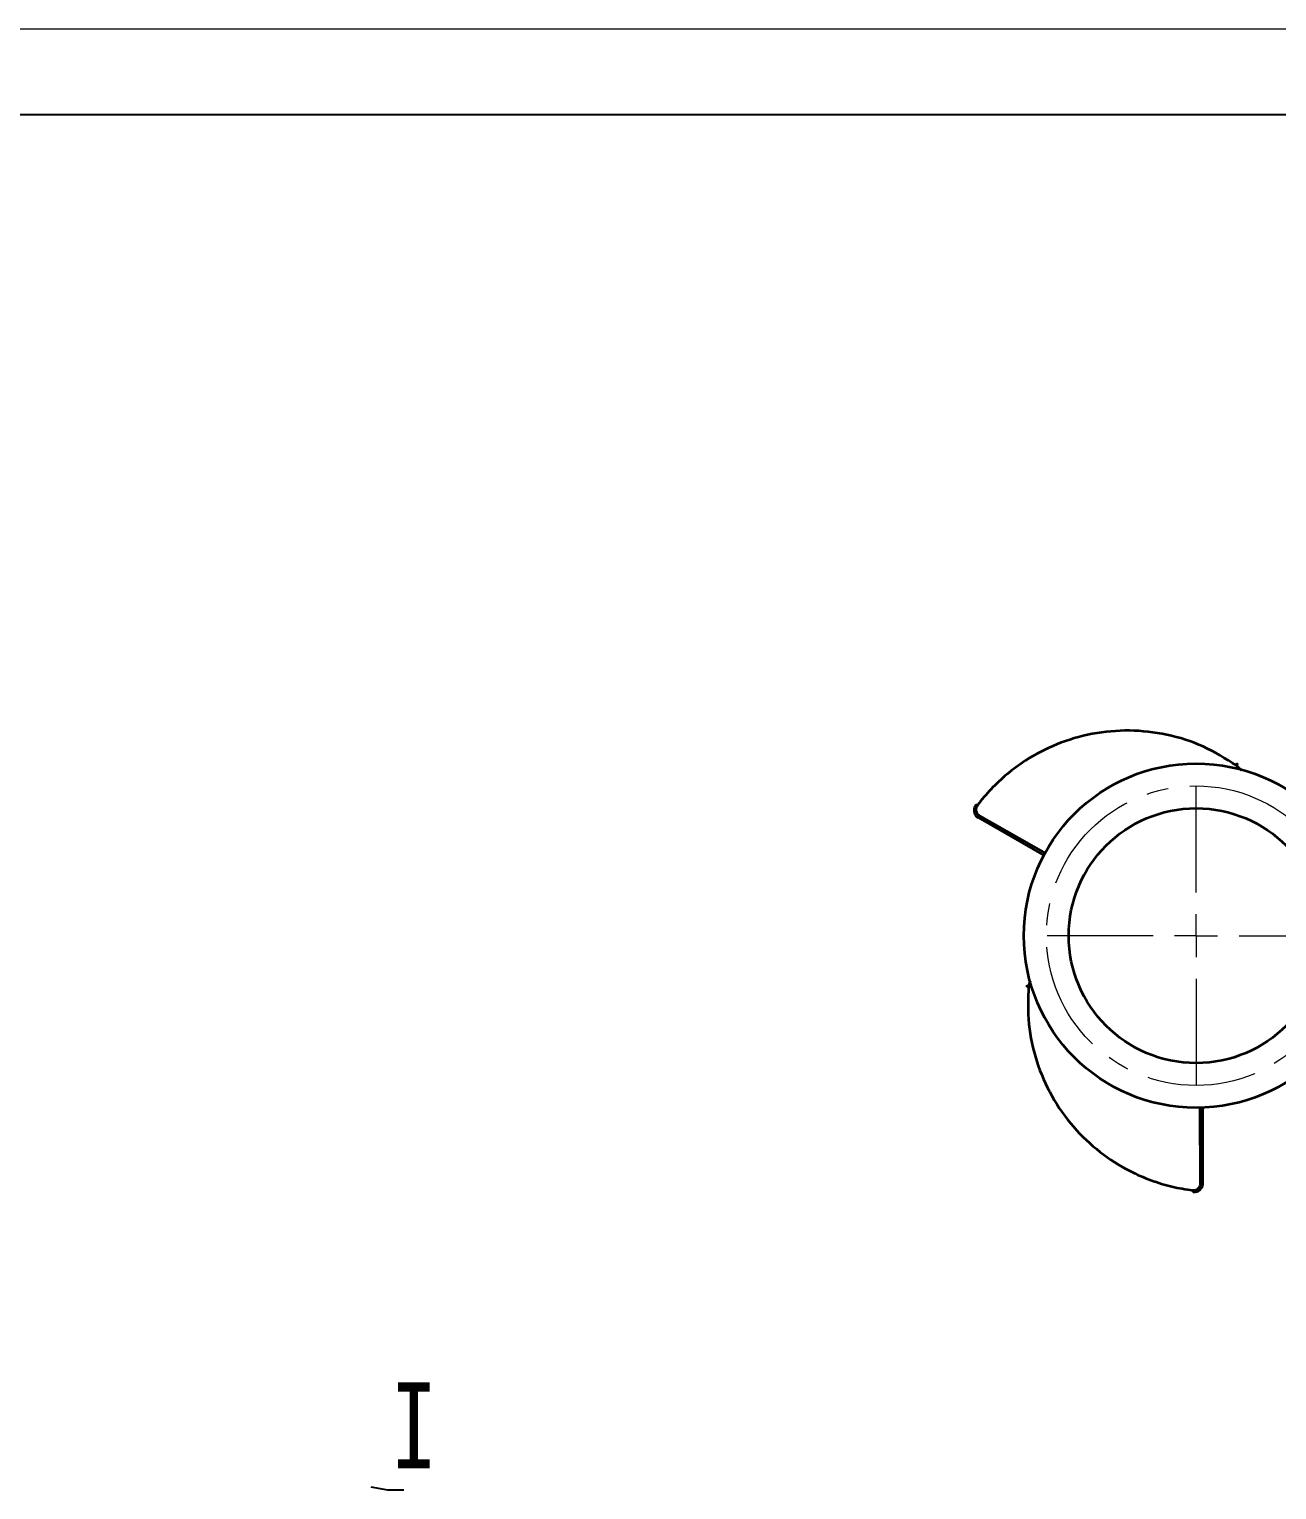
# Model space of a CAD drawing. Header units: millimetres. Extents: x 0 to 1189, y 0 to 841.
# Drawn here: x 600.8 to 745.7, y 671.3 to 841 of the extents above; entities that cross this region are included whole.
import ezdxf

# ---------------------------------------------------------------- set-up
doc = ezdxf.new("R2010")
doc.units = ezdxf.units.MM
doc.linetypes.add('CENTERX2', pattern=[20.32, 12.7, -2.54, 2.54, -2.54])
doc.styles.add('SLDTEXTSTYLE1', font='hyswlongfangsong.ttf')
doc.styles.get("Standard").update_dxf_attribs({"font": 'hyswlongfangsong.ttf'})
doc.dimstyles.new('SLDDIMSTYLE1', dxfattribs={"dimtxt": 0.18, "dimasz": 4.08, "dimexe": 0, "dimexo": 0.0625, "dimgap": 0, "dimtad": 0, "dimtih": 1, "dimtoh": 1, "dimdec": 0, "dimrnd": 1e-09, "dimzin": 0, "dimdsep": 46, "dimtxsty": 'Standard', "dimblk1": 'NONE', "dimblk2": 'NONE', "dimsah": 1, "dimcen": 0.09, "dimadec": 0, "dimazin": 0, "dimtfac": 4.08, "dimtdec": 0, "dimtofl": 0, "dimtmove": 0, "dimatfit": 3, "dimldrblk": 'NONE', "dimfxl": 1, "dimfrac": 2, "dimtolj": 1, "dimtzin": 0, "dimarcsym": 0})

# ---------------------------------------------------------------- blocks, each defined once
blk = doc.blocks.new('_None')
blk = doc.blocks.new('SW_CENTERMARKSYMBOL_1')
at = {"color": 0, "linetype": 'Continuous', "lineweight": 18}
for p, q in [((0, 5), (0, 17.3)), ((0, 0), (0, 2.5)), ((-5, 0), (-17.3, 0)), ((0, 0), (-2.5, 0)), ((0, 0), (0, -2.5)), ((0, 0), (2.5, 0)), ((5, 0), (17.3, 0)), ((0, -5), (0, -17.3))]:
    blk.add_line(p, q, dxfattribs=at)

msp = doc.modelspace()

# ---------------------------------------------------------------- linework, layer by layer
at = {"color": 7, "linetype": 'Continuous', "lineweight": 18}
msp.add_line((1189, 841), (0, 841), dxfattribs=at)
at = {"color": 7, "linetype": 'Continuous', "lineweight": 25}
msp.add_line((1179, 831.05), (25, 831.05), dxfattribs=at)
at = {"color": 7, "linetype": 'Continuous', "lineweight": 35}
for p, q in [((741.57, 754.86), (741, 755.45)), ((718.69, 745), (711.05, 749.43)), ((711.15, 749.62), (718.84, 745.23)), ((717.02, 730.44), (716.85, 729.86)), ((736.83, 706.93), (736.79, 715.71)), ((737.06, 715.75), (737.05, 706.93))]:
    msp.add_line(p, q, dxfattribs=at)
for radius in [20, 14.8]:
    msp.add_circle((736.31, 735.69), radius, dxfattribs=at)
at = {"color": 7, "linetype": 'CENTERX2', "lineweight": 18}
msp.add_circle((736.31, 735.69), 17.4, dxfattribs=at)
at = {"color": 7, "linetype": 'Continuous', "lineweight": 35}
for points, knots in [([(741, 755.45), (739.74, 756.24), (737.23, 757.82), (732.95, 759.16), (728.56, 759.66), (724.2, 759.26), (720.09, 758.04), (716.81, 756.33), (714.31, 754.48), (712.43, 752.72), (711.41, 751.47), (710.91, 750.85)], [0, 0, 0, 0, 0.125677, 0.25123, 0.37579, 0.500886, 0.625508, 0.750091, 0.833147, 0.916631, 1, 1, 1, 1]), ([(740.9, 755.51), (740.91, 755.53), (740.94, 755.56), (740.97, 755.6), (741, 755.63), (741.03, 755.65), (741.05, 755.66), (741.07, 755.65), (741.07, 755.63), (741.07, 755.61), (741.06, 755.57), (741.04, 755.52), (741.01, 755.47), (741, 755.45)], [0, 0, 0, 0, 0.104143, 0.179437, 0.261115, 0.34768, 0.436914, 0.526147, 0.612713, 0.69439, 0.769685, 0.898325, 1, 1, 1, 1]), ([(710.72, 750.85), (710.65, 750.73), (710.51, 750.48), (710.51, 750.13), (710.59, 749.85), (710.7, 749.67), (710.84, 749.5), (710.96, 749.42), (711.02, 749.38)], [0, 0, 0, 0, 0.26845, 0.524947, 0.650678, 0.771517, 0.887079, 1, 1, 1, 1]), ([(710.72, 750.85), (710.72, 750.85), (710.73, 750.86), (710.75, 750.87), (710.78, 750.88), (710.82, 750.88), (710.86, 750.87), (710.9, 750.86), (710.91, 750.85)], [0, 0, 0, 0, 0.106858, 0.269919, 0.423801, 0.565693, 0.808214, 1, 1, 1, 1]), ([(710.91, 750.85), (710.85, 750.76), (710.74, 750.57), (710.72, 750.29), (710.78, 750.06), (710.86, 749.89), (710.98, 749.74), (711.1, 749.66), (711.15, 749.62)], [0, 0, 0, 0, 0.2478902, 0.498113, 0.6252911, 0.7519734, 0.8762575, 1, 1, 1, 1]), ([(711.02, 749.38), (711.02, 749.38), (711.02, 749.38), (711.02, 749.39), (711.03, 749.4), (711.04, 749.42), (711.05, 749.45), (711.07, 749.48), (711.09, 749.51), (711.11, 749.55), (711.13, 749.59), (711.15, 749.61), (711.15, 749.62)], [0, 0, 0, 0, 0.01731, 0.115082, 0.218653, 0.325389, 0.432124, 0.535695, 0.633467, 0.723657, 0.877911, 1, 1, 1, 1]), ([(716.86, 729.74), (716.83, 729.75), (716.79, 729.75), (716.74, 729.76), (716.7, 729.78), (716.67, 729.79), (716.65, 729.81), (716.65, 729.82), (716.66, 729.84), (716.68, 729.85), (716.72, 729.86), (716.78, 729.86), (716.83, 729.86), (716.85, 729.86)], [0, 0, 0, 0, 0.104143, 0.179437, 0.261115, 0.34768, 0.436914, 0.526147, 0.612713, 0.69439, 0.769685, 0.898325, 1, 1, 1, 1]), ([(716.85, 729.86), (716.8, 728.38), (716.69, 725.42), (717.67, 721.04), (719.44, 716.98), (721.96, 713.41), (725.07, 710.47), (728.19, 708.48), (731.04, 707.24), (733.51, 706.48), (735.09, 706.23), (735.89, 706.11)], [0, 0, 0, 0, 0.125677, 0.25123, 0.37579, 0.500886, 0.625508, 0.750091, 0.833147, 0.916631, 1, 1, 1, 1]), ([(735.89, 706.11), (735.99, 706.1), (736.21, 706.1), (736.46, 706.22), (736.63, 706.38), (736.74, 706.54), (736.81, 706.72), (736.82, 706.86), (736.83, 706.93)], [0, 0, 0, 0, 0.2478902, 0.498113, 0.6252911, 0.7519734, 0.8762575, 1, 1, 1, 1]), ([(735.98, 705.94), (735.98, 705.94), (735.96, 705.94), (735.94, 705.96), (735.92, 705.98), (735.9, 706.01), (735.89, 706.05), (735.89, 706.09), (735.89, 706.11)], [0, 0, 0, 0, 0.106858, 0.269919, 0.423801, 0.565693, 0.808214, 1, 1, 1, 1]), ([(735.98, 705.94), (736.13, 705.94), (736.4, 705.94), (736.71, 706.12), (736.91, 706.33), (737.02, 706.51), (737.09, 706.72), (737.1, 706.86), (737.1, 706.93)], [0, 0, 0, 0, 0.26845, 0.524947, 0.650678, 0.771517, 0.887079, 1, 1, 1, 1]), ([(736.1, 706.11), (736.1, 706.09), (736.1, 706.06), (736.08, 706.01), (736.06, 705.98), (736.04, 705.96), (736.02, 705.94), (736, 705.94), (735.99, 705.94), (735.98, 705.94)], [0, 0, 0, 0, 0.170868, 0.3869377, 0.5133537, 0.6504523, 0.7957277, 0.9454655, 1, 1, 1, 1]), ([(737.1, 706.93), (737.1, 706.93), (737.1, 706.93), (737.1, 706.93), (737.08, 706.93), (737.06, 706.93), (737.03, 706.93), (737, 706.93), (736.96, 706.93), (736.92, 706.93), (736.87, 706.93), (736.84, 706.93), (736.83, 706.93)], [0, 0, 0, 0, 0.01731, 0.115082, 0.218653, 0.325389, 0.432124, 0.535695, 0.633467, 0.723657, 0.877911, 1, 1, 1, 1])]:
    msp.add_open_spline(points, degree=3, knots=knots, dxfattribs=at)

# ---------------------------------------------------------------- block references
at = {"color": 7, "linetype": 'Continuous', "lineweight": 18}
msp.add_blockref('SW_CENTERMARKSYMBOL_1', (736.31, 735.69), dxfattribs=at)

# ---------------------------------------------------------------- texts
at = {"color": 7, "linetype": 'Continuous', "lineweight": 18, "insert": (642.91, 683.8), "char_height": 10, "attachment_point": 1, "style": 'SLDTEXTSTYLE1'}
msp.add_mtext('I', dxfattribs=at)

# ---------------------------------------------------------------- leaders
at = {"color": 7, "linetype": 'Continuous', "lineweight": 18, "has_arrowhead": 0}
msp.add_leader([(640.48, 671.64), (642.41, 671.31), (644.29, 671.31)], dimstyle='SLDDIMSTYLE1', dxfattribs=at)

doc.saveas('drawing.dxf')
